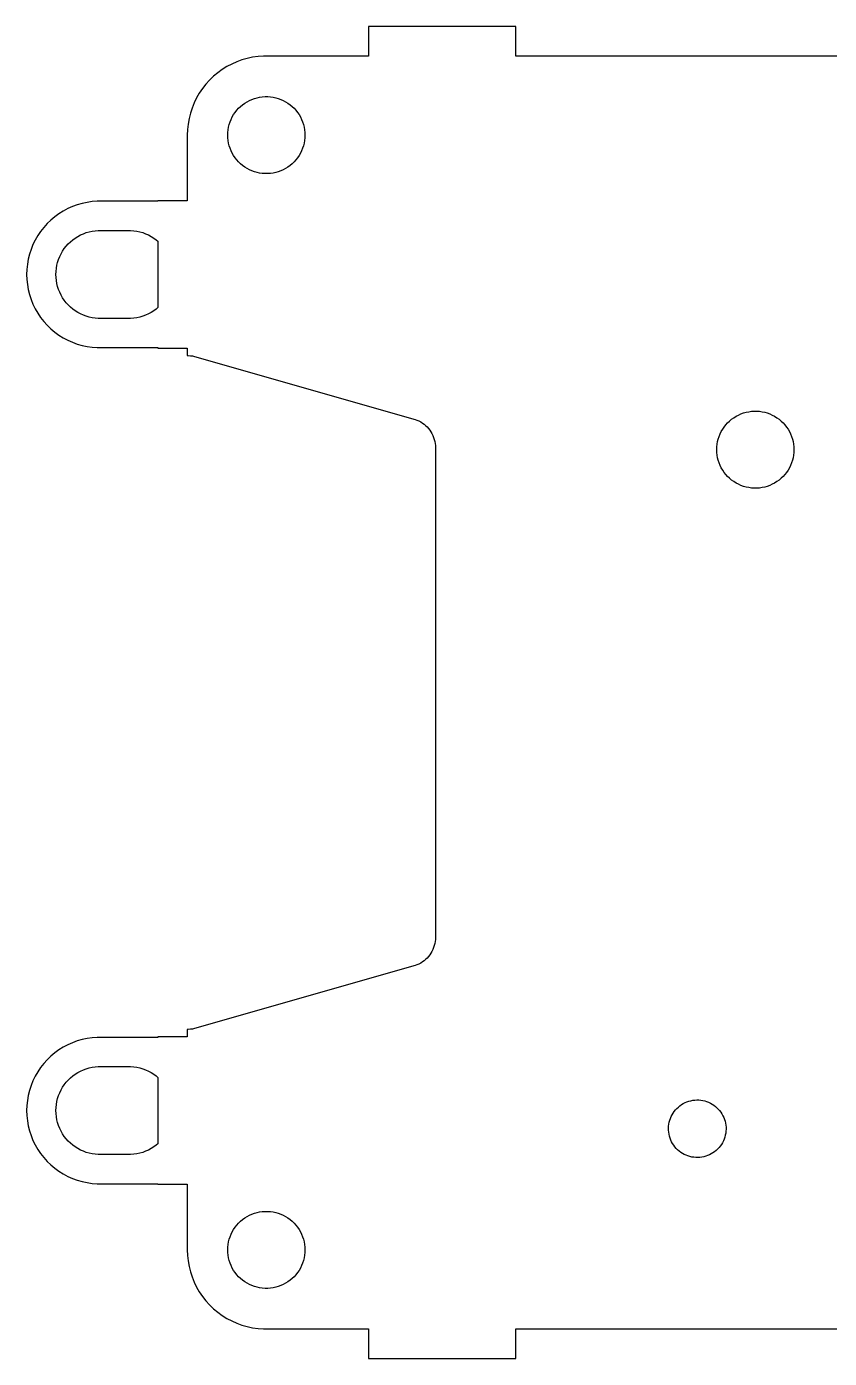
# Model space of a CAD drawing. Header units: metres. Extents: x -97 to 80, y -93 to 43.
# Drawn here: x -96.7 to -14.4, y -93.1 to 43.3 of the extents above; entities that cross this region are included whole.
import ezdxf

# ---------------------------------------------------------------- set-up
doc = ezdxf.new("R2010")
doc.units = ezdxf.units.M

msp = doc.modelspace()

# ---------------------------------------------------------------- linework, layer by layer
for p, q in [((-46.525, 43.335), (-61.625, 43.335)), ((-61.625, 43.335), (-61.625, 40.3201)), ((-46.525, 40.3201), (-46.525, 43.335)), ((-75.1343, 39.7352), (-75.6508, 39.5052)), ((-74.603, 39.9286), (-75.1343, 39.7352)), ((-74.0596, 40.0844), (-74.603, 39.9286)), ((-73.5065, 40.2019), (-74.0596, 40.0844)), ((-72.9467, 40.2806), (-73.5065, 40.2019)), ((-72.3827, 40.3201), (-72.9467, 40.2806)), ((-61.625, 40.3201), (-72.3827, 40.3201)), ((-7.54999, 40.3201), (-46.525, 40.3201)), ((-77.52, 38.2445), (-77.9267, 37.8517)), ((-77.0869, 38.6079), (-77.52, 38.2445)), ((-76.6295, 38.9402), (-77.0869, 38.6079)), ((-76.15, 39.2398), (-76.6295, 38.9402)), ((-75.6508, 39.5052), (-76.15, 39.2398)), ((-78.653, 36.9861), (-78.9692, 36.5173)), ((-78.305, 37.4316), (-78.653, 36.9861)), ((-77.9267, 37.8517), (-78.305, 37.4316)), ((-79.4997, 35.5196), (-79.7115, 34.9954)), ((-79.2519, 36.0277), (-79.4997, 35.5196)), ((-78.9692, 36.5173), (-79.2519, 36.0277)), ((-74.5319, 35.3376), (-74.3088, 35.4997)), ((-74.3088, 35.4997), (-74.075, 35.6458)), ((-74.075, 35.6458), (-73.8316, 35.7752)), ((-73.8316, 35.7752), (-73.5797, 35.8874)), ((-73.5797, 35.8874), (-73.3206, 35.9817)), ((-73.3206, 35.9817), (-73.0556, 36.0577)), ((-73.0556, 36.0577), (-72.7859, 36.115)), ((-72.7859, 36.115), (-72.5129, 36.1534)), ((-72.5129, 36.1534), (-72.2379, 36.1726)), ((-72.2379, 36.1726), (-71.9621, 36.1726)), ((-71.9621, 36.1726), (-71.6871, 36.1534)), ((-71.6871, 36.1534), (-71.4141, 36.115)), ((-71.4141, 36.115), (-71.1444, 36.0577)), ((-71.1444, 36.0577), (-70.8794, 35.9817)), ((-70.8794, 35.9817), (-70.6203, 35.8874)), ((-70.6203, 35.8874), (-70.3684, 35.7752)), ((-70.3684, 35.7752), (-70.125, 35.6458)), ((-70.125, 35.6458), (-69.8912, 35.4997)), ((-69.8912, 35.4997), (-69.6681, 35.3376)), ((-79.8862, 34.4577), (-80.023, 33.9091)), ((-79.7115, 34.9954), (-79.8862, 34.4577)), ((-75.5876, 34.0794), (-75.4498, 34.3182)), ((-75.4498, 34.3182), (-75.2956, 34.5468)), ((-75.2956, 34.5468), (-75.1259, 34.764)), ((-75.1259, 34.764), (-74.9414, 34.9689)), ((-74.9414, 34.9689), (-74.7431, 35.1604)), ((-74.7431, 35.1604), (-74.5319, 35.3376)), ((-69.6681, 35.3376), (-69.4569, 35.1604)), ((-69.4569, 35.1604), (-69.2586, 34.9689)), ((-69.2586, 34.9689), (-69.0741, 34.764)), ((-69.0741, 34.764), (-68.9044, 34.5468)), ((-68.9044, 34.5468), (-68.7502, 34.3182)), ((-68.7502, 34.3182), (-68.6124, 34.0794)), ((-80.1803, 32.79), (-80.2, 32.225)), ((-80.1212, 33.3523), (-80.1803, 32.79)), ((-80.023, 33.9091), (-80.1212, 33.3523)), ((-76.0404, 32.5005), (-76.0116, 32.7747)), ((-76.0116, 32.7747), (-75.9637, 33.0462)), ((-75.9637, 33.0462), (-75.897, 33.3138)), ((-75.897, 33.3138), (-75.8118, 33.576)), ((-75.8118, 33.576), (-75.7085, 33.8316)), ((-75.7085, 33.8316), (-75.5876, 34.0794)), ((-68.6124, 34.0794), (-68.4915, 33.8316)), ((-68.4915, 33.8316), (-68.3882, 33.576)), ((-68.3882, 33.576), (-68.303, 33.3138)), ((-68.303, 33.3138), (-68.2363, 33.0462)), ((-68.2363, 33.0462), (-68.1884, 32.7747)), ((-68.1884, 32.7747), (-68.1596, 32.5005)), ((-80.2, 32.225), (-80.2, 25.5)), ((-76.05, 32.225), (-76.0404, 32.5005)), ((-76.0404, 31.9494), (-76.05, 32.225)), ((-76.0116, 31.6753), (-76.0404, 31.9494)), ((-75.9637, 31.4037), (-76.0116, 31.6753)), ((-75.897, 31.1362), (-75.9637, 31.4037)), ((-68.2363, 31.4037), (-68.303, 31.1362)), ((-68.1884, 31.6753), (-68.2363, 31.4037)), ((-68.1596, 31.9494), (-68.1884, 31.6753)), ((-68.1596, 32.5005), (-68.15, 32.225)), ((-68.15, 32.225), (-68.1596, 31.9494)), ((-75.8118, 30.874), (-75.897, 31.1362)), ((-75.7085, 30.6184), (-75.8118, 30.874)), ((-75.5876, 30.3706), (-75.7085, 30.6184)), ((-75.4498, 30.1318), (-75.5876, 30.3706)), ((-75.2956, 29.9032), (-75.4498, 30.1318)), ((-68.7502, 30.1318), (-68.9044, 29.9032)), ((-68.6124, 30.3706), (-68.7502, 30.1318)), ((-68.4915, 30.6184), (-68.6124, 30.3706)), ((-68.3882, 30.874), (-68.4915, 30.6184)), ((-68.303, 31.1362), (-68.3882, 30.874)), ((-75.1259, 29.686), (-75.2956, 29.9032)), ((-74.9414, 29.4811), (-75.1259, 29.686)), ((-74.7431, 29.2896), (-74.9414, 29.4811)), ((-74.5319, 29.1124), (-74.7431, 29.2896)), ((-74.3088, 28.9503), (-74.5319, 29.1124)), ((-74.075, 28.8042), (-74.3088, 28.9503)), ((-73.8316, 28.6748), (-74.075, 28.8042)), ((-73.5797, 28.5626), (-73.8316, 28.6748)), ((-70.3684, 28.6748), (-70.6203, 28.5626)), ((-70.125, 28.8042), (-70.3684, 28.6748)), ((-69.8912, 28.9503), (-70.125, 28.8042)), ((-69.6681, 29.1124), (-69.8912, 28.9503)), ((-69.4569, 29.2896), (-69.6681, 29.1124)), ((-69.2586, 29.4811), (-69.4569, 29.2896)), ((-69.0741, 29.686), (-69.2586, 29.4811)), ((-68.9044, 29.9032), (-69.0741, 29.686)), ((-73.3206, 28.4683), (-73.5797, 28.5626)), ((-73.0556, 28.3923), (-73.3206, 28.4683)), ((-72.7859, 28.335), (-73.0556, 28.3923)), ((-72.5129, 28.2966), (-72.7859, 28.335)), ((-72.2379, 28.2774), (-72.5129, 28.2966)), ((-71.9621, 28.2774), (-72.2379, 28.2774)), ((-71.6871, 28.2966), (-71.9621, 28.2774)), ((-71.4141, 28.335), (-71.6871, 28.2966)), ((-71.1444, 28.3923), (-71.4141, 28.335)), ((-70.8794, 28.4683), (-71.1444, 28.3923)), ((-70.6203, 28.5626), (-70.8794, 28.4683)), ((-92.4478, 24.6909), (-92.91, 24.4452)), ((-91.9695, 24.9039), (-92.4478, 24.6909)), ((-91.4776, 25.0829), (-91.9695, 24.9039)), ((-90.9744, 25.2272), (-91.4776, 25.0829)), ((-90.4624, 25.336), (-90.9744, 25.2272)), ((-89.944, 25.4089), (-90.4624, 25.336)), ((-89.4217, 25.4454), (-89.944, 25.4089)), ((-83.21, 25.45), (-89.4217, 25.4454)), ((-80.2, 25.5), (-83.21, 25.5)), ((-83.21, 25.5), (-83.21, 25.45)), ((-94.1785, 23.5236), (-94.555, 23.1599)), ((-93.7775, 23.8601), (-94.1785, 23.5236)), ((-93.3539, 24.1678), (-93.7775, 23.8601)), ((-92.91, 24.4452), (-93.3539, 24.1678)), ((-95.5204, 21.9244), (-95.7821, 21.471)), ((-95.2276, 22.3584), (-95.5204, 21.9244)), ((-94.9053, 22.7709), (-95.2276, 22.3584)), ((-94.555, 23.1599), (-94.9053, 22.7709)), ((-91.6764, 21.6807), (-91.41, 21.8471)), ((-91.41, 21.8471), (-91.1327, 21.9946)), ((-91.1327, 21.9946), (-90.8457, 22.1223)), ((-90.8457, 22.1223), (-90.5506, 22.2298)), ((-90.5506, 22.2298), (-90.2486, 22.3163)), ((-90.2486, 22.3163), (-89.9414, 22.3816)), ((-89.9414, 22.3816), (-89.6304, 22.4253)), ((-89.6304, 22.4253), (-89.317, 22.4473)), ((-89.317, 22.4473), (-86.0029, 22.4473)), ((-86.0029, 22.4473), (-85.6896, 22.4253)), ((-85.6896, 22.4253), (-85.3786, 22.3816)), ((-85.3786, 22.3816), (-85.0714, 22.3163)), ((-85.0714, 22.3163), (-84.7694, 22.2298)), ((-84.7694, 22.2298), (-84.4743, 22.1223)), ((-84.4743, 22.1223), (-84.1873, 21.9946)), ((-84.1873, 21.9946), (-83.91, 21.8471)), ((-83.91, 21.8471), (-83.6436, 21.6807)), ((-96.2077, 20.5151), (-96.3695, 20.0173)), ((-96.0116, 21.0005), (-96.2077, 20.5151)), ((-95.7821, 21.471), (-96.0116, 21.0005)), ((-92.9762, 20.3346), (-92.8006, 20.595)), ((-92.8006, 20.595), (-92.6072, 20.8425)), ((-92.6072, 20.8425), (-92.397, 21.076)), ((-92.397, 21.076), (-92.1711, 21.2941)), ((-92.1711, 21.2941), (-91.9305, 21.496)), ((-91.9305, 21.496), (-91.6764, 21.6807)), ((-83.6436, 21.6807), (-83.3895, 21.496)), ((-83.3895, 21.496), (-83.21, 21.3454)), ((-83.21, 21.3454), (-83.21, 14.5546)), ((-96.4961, 19.5093), (-96.587, 18.9938)), ((-96.3695, 20.0173), (-96.4961, 19.5093)), ((-93.5617, 18.8856), (-93.4857, 19.1904)), ((-93.4857, 19.1904), (-93.3886, 19.4891)), ((-93.3886, 19.4891), (-93.271, 19.7803)), ((-93.271, 19.7803), (-93.1333, 20.0626)), ((-93.1333, 20.0626), (-92.9762, 20.3346)), ((-96.6417, 18.4732), (-96.66, 17.95)), ((-96.66, 17.95), (-96.6417, 17.4268)), ((-96.587, 18.9938), (-96.6417, 18.4732)), ((-93.66, 17.95), (-93.649, 18.2639)), ((-93.649, 17.6361), (-93.66, 17.95)), ((-93.649, 18.2639), (-93.6162, 18.5763)), ((-93.6162, 18.5763), (-93.5617, 18.8856)), ((-96.6417, 17.4268), (-96.587, 16.9062)), ((-96.587, 16.9062), (-96.4961, 16.3907)), ((-96.4961, 16.3907), (-96.3695, 15.8827)), ((-93.6162, 17.3237), (-93.649, 17.6361)), ((-93.5617, 17.0144), (-93.6162, 17.3237)), ((-93.4857, 16.7096), (-93.5617, 17.0144)), ((-93.3886, 16.4109), (-93.4857, 16.7096)), ((-93.271, 16.1197), (-93.3886, 16.4109)), ((-96.3695, 15.8827), (-96.2077, 15.3848)), ((-96.2077, 15.3848), (-96.0116, 14.8995)), ((-93.1333, 15.8374), (-93.271, 16.1197)), ((-92.9762, 15.5654), (-93.1333, 15.8374)), ((-92.8006, 15.305), (-92.9762, 15.5654)), ((-92.6072, 15.0574), (-92.8006, 15.305)), ((-92.397, 14.824), (-92.6072, 15.0574)), ((-96.0116, 14.8995), (-95.7821, 14.429)), ((-95.7821, 14.429), (-95.5204, 13.9756)), ((-95.5204, 13.9756), (-95.2276, 13.5416)), ((-92.1711, 14.6058), (-92.397, 14.824)), ((-91.9305, 14.4039), (-92.1711, 14.6058)), ((-91.6764, 14.2193), (-91.9305, 14.4039)), ((-91.41, 14.0529), (-91.6764, 14.2193)), ((-91.1327, 13.9054), (-91.41, 14.0529)), ((-90.8457, 13.7777), (-91.1327, 13.9054)), ((-90.5506, 13.6702), (-90.8457, 13.7777)), ((-90.2486, 13.5837), (-90.5506, 13.6702)), ((-84.7694, 13.6702), (-85.0714, 13.5837)), ((-84.4743, 13.7777), (-84.7694, 13.6702)), ((-84.1873, 13.9054), (-84.4743, 13.7777)), ((-83.91, 14.0529), (-84.1873, 13.9054)), ((-83.6436, 14.2193), (-83.91, 14.0529)), ((-83.3895, 14.4039), (-83.6436, 14.2193)), ((-83.21, 14.5546), (-83.3895, 14.4039)), ((-95.2276, 13.5416), (-94.9053, 13.1291)), ((-94.9053, 13.1291), (-94.555, 12.7401)), ((-94.555, 12.7401), (-94.1785, 12.3764)), ((-94.1785, 12.3764), (-93.7775, 12.0399)), ((-89.9414, 13.5184), (-90.2486, 13.5837)), ((-89.6304, 13.4746), (-89.9414, 13.5184)), ((-89.317, 13.4527), (-89.6304, 13.4746)), ((-86.0029, 13.4527), (-89.317, 13.4527)), ((-85.6896, 13.4746), (-86.0029, 13.4527)), ((-85.3786, 13.5184), (-85.6896, 13.4746)), ((-85.0714, 13.5837), (-85.3786, 13.5184)), ((-93.7775, 12.0399), (-93.3539, 11.7322)), ((-93.3539, 11.7322), (-92.91, 11.4548)), ((-92.91, 11.4548), (-92.4478, 11.209)), ((-92.4478, 11.209), (-91.9695, 10.9961)), ((-91.9695, 10.9961), (-91.4776, 10.8171)), ((-91.4776, 10.8171), (-90.9744, 10.6728)), ((-90.9744, 10.6728), (-90.4624, 10.5639)), ((-90.4624, 10.5639), (-89.944, 10.4911)), ((-89.944, 10.4911), (-89.4217, 10.4546)), ((-89.4217, 10.4546), (-83.21, 10.45)), ((-83.21, 10.45), (-83.21, 10.4)), ((-83.21, 10.4), (-80.2, 10.4)), ((-80.2, 10.4), (-80.2, 9.64316)), ((-80.2, 9.64316), (-80.0946, 9.64316)), ((-80.0946, 9.64316), (-79.8843, 9.62845)), ((-79.8843, 9.62845), (-79.6756, 9.59911)), ((-79.6756, 9.59911), (-79.4694, 9.55528)), ((-79.4694, 9.55528), (-56.8668, 3.09718)), ((-56.8668, 3.09718), (-56.6687, 3.02509)), ((-56.6687, 3.02509), (-56.4761, 2.93935)), ((-56.4761, 2.93935), (-56.29, 2.84039)), ((-56.29, 2.84039), (-56.1112, 2.72868)), ((-56.1112, 2.72868), (-55.9407, 2.60478)), ((-25.0259, 2.539), (-24.8414, 2.7439)), ((-24.8414, 2.7439), (-24.6431, 2.93541)), ((-24.6431, 2.93541), (-24.4319, 3.11264)), ((-24.4319, 3.11264), (-24.2088, 3.27469)), ((-24.2088, 3.27469), (-23.975, 3.42079)), ((-23.975, 3.42079), (-23.7316, 3.55023)), ((-23.7316, 3.55023), (-23.4797, 3.66237)), ((-23.4797, 3.66237), (-23.2206, 3.75667)), ((-23.2206, 3.75667), (-22.9556, 3.83266)), ((-22.9556, 3.83266), (-22.6859, 3.88998)), ((-22.6859, 3.88998), (-22.4129, 3.92836)), ((-22.4129, 3.92836), (-22.1378, 3.94759)), ((-22.1378, 3.94759), (-21.8621, 3.94759)), ((-21.8621, 3.94759), (-21.5871, 3.92836)), ((-21.5871, 3.92836), (-21.3141, 3.88998)), ((-21.3141, 3.88998), (-21.0444, 3.83266)), ((-21.0444, 3.83266), (-20.7794, 3.75667)), ((-20.7794, 3.75667), (-20.5203, 3.66237)), ((-20.5203, 3.66237), (-20.2684, 3.55023)), ((-20.2684, 3.55023), (-20.025, 3.42079)), ((-20.025, 3.42079), (-19.7912, 3.27469)), ((-19.7912, 3.27469), (-19.5681, 3.11264)), ((-19.5681, 3.11264), (-19.3569, 2.93541)), ((-19.3569, 2.93541), (-19.1586, 2.7439)), ((-19.1586, 2.7439), (-18.9741, 2.539)), ((-55.9407, 2.60478), (-55.7792, 2.46928)), ((-55.7792, 2.46928), (-55.6276, 2.32286)), ((-55.6276, 2.32286), (-55.4865, 2.16621)), ((-55.4865, 2.16621), (-55.3568, 2.00011)), ((-55.3568, 2.00011), (-55.2389, 1.82535)), ((-55.2389, 1.82535), (-55.1335, 1.64279)), ((-55.1335, 1.64279), (-55.0411, 1.45334)), ((-55.0411, 1.45334), (-54.9621, 1.25789)), ((-25.7118, 1.35097), (-25.6085, 1.6066)), ((-25.6085, 1.6066), (-25.4876, 1.8544)), ((-25.4876, 1.8544), (-25.3498, 2.09317)), ((-25.3498, 2.09317), (-25.1956, 2.32175)), ((-25.1956, 2.32175), (-25.0259, 2.539)), ((-18.9741, 2.539), (-18.8044, 2.32175)), ((-18.8044, 2.32175), (-18.6502, 2.09317)), ((-18.6502, 2.09317), (-18.5123, 1.8544)), ((-18.5123, 1.8544), (-18.3915, 1.6066)), ((-18.3915, 1.6066), (-18.2882, 1.35097)), ((-54.9621, 1.25789), (-54.897, 1.05742)), ((-54.897, 1.05742), (-54.846, 0.85289)), ((-54.846, 0.85289), (-54.8094, 0.645294)), ((-54.8094, 0.645294), (-54.7874, 0.435654)), ((-54.7874, 0.435654), (-54.78, 0.224991)), ((-54.78, 0.224991), (-54.78, -49.975)), ((-25.95, 0), (-25.9404, 0.275528)), ((-25.9404, -0.275528), (-25.95, 0)), ((-25.9404, 0.275528), (-25.9115, 0.549728)), ((-25.9115, 0.549728), (-25.8637, 0.821243)), ((-25.8637, 0.821243), (-25.797, 1.08876)), ((-25.797, 1.08876), (-25.7118, 1.35097)), ((-18.2882, 1.35097), (-18.203, 1.08876)), ((-18.203, 1.08876), (-18.1363, 0.821243)), ((-18.1363, 0.821243), (-18.0884, 0.549728)), ((-18.0884, 0.549728), (-18.0596, 0.275528)), ((-18.0596, 0.275528), (-18.05, 0)), ((-18.05, 0), (-18.0596, -0.275528)), ((-25.9115, -0.549728), (-25.9404, -0.275528)), ((-25.8637, -0.821243), (-25.9115, -0.549728)), ((-25.797, -1.08876), (-25.8637, -0.821243)), ((-25.7118, -1.35097), (-25.797, -1.08876)), ((-25.6085, -1.6066), (-25.7118, -1.35097)), ((-18.2882, -1.35097), (-18.3915, -1.6066)), ((-18.203, -1.08876), (-18.2882, -1.35097)), ((-18.1363, -0.821243), (-18.203, -1.08876)), ((-18.0884, -0.549728), (-18.1363, -0.821243)), ((-18.0596, -0.275528), (-18.0884, -0.549728)), ((-25.4876, -1.8544), (-25.6085, -1.6066)), ((-25.3498, -2.09317), (-25.4876, -1.8544)), ((-25.1956, -2.32175), (-25.3498, -2.09317)), ((-25.0259, -2.539), (-25.1956, -2.32175)), ((-24.8414, -2.7439), (-25.0259, -2.539)), ((-18.9741, -2.539), (-19.1586, -2.7439)), ((-18.8044, -2.32175), (-18.9741, -2.539)), ((-18.6502, -2.09317), (-18.8044, -2.32175)), ((-18.5123, -1.8544), (-18.6502, -2.09317)), ((-18.3915, -1.6066), (-18.5123, -1.8544)), ((-24.6431, -2.93541), (-24.8414, -2.7439)), ((-24.4319, -3.11264), (-24.6431, -2.93541)), ((-24.2088, -3.27469), (-24.4319, -3.11264)), ((-23.975, -3.42079), (-24.2088, -3.27469)), ((-23.7316, -3.55023), (-23.975, -3.42079)), ((-23.4797, -3.66237), (-23.7316, -3.55023)), ((-23.2206, -3.75667), (-23.4797, -3.66237)), ((-22.9556, -3.83266), (-23.2206, -3.75667)), ((-22.6859, -3.88998), (-22.9556, -3.83266)), ((-22.4129, -3.92836), (-22.6859, -3.88998)), ((-22.1378, -3.94759), (-22.4129, -3.92836)), ((-21.8621, -3.94759), (-22.1378, -3.94759)), ((-21.5871, -3.92836), (-21.8621, -3.94759)), ((-21.3141, -3.88998), (-21.5871, -3.92836)), ((-21.0444, -3.83266), (-21.3141, -3.88998)), ((-20.7794, -3.75667), (-21.0444, -3.83266)), ((-20.5203, -3.66237), (-20.7794, -3.75667)), ((-20.2684, -3.55023), (-20.5203, -3.66237)), ((-20.025, -3.42079), (-20.2684, -3.55023)), ((-19.7912, -3.27469), (-20.025, -3.42079)), ((-19.5681, -3.11264), (-19.7912, -3.27469)), ((-19.3569, -2.93541), (-19.5681, -3.11264)), ((-19.1586, -2.7439), (-19.3569, -2.93541)), ((-54.8094, -50.3953), (-54.846, -50.6029)), ((-54.7874, -50.1857), (-54.8094, -50.3953)), ((-54.78, -49.975), (-54.7874, -50.1857)), ((-55.3568, -51.7501), (-55.4865, -51.9162)), ((-55.2389, -51.5753), (-55.3568, -51.7501)), ((-55.1335, -51.3928), (-55.2389, -51.5753)), ((-55.0411, -51.2033), (-55.1335, -51.3928)), ((-54.9621, -51.0079), (-55.0411, -51.2033)), ((-54.897, -50.8074), (-54.9621, -51.0079)), ((-54.846, -50.6029), (-54.897, -50.8074)), ((-56.8668, -52.8472), (-79.4694, -59.3053)), ((-56.6687, -52.7751), (-56.8668, -52.8472)), ((-56.4761, -52.6893), (-56.6687, -52.7751)), ((-56.29, -52.5904), (-56.4761, -52.6893)), ((-56.1112, -52.4787), (-56.29, -52.5904)), ((-55.9407, -52.3548), (-56.1112, -52.4787)), ((-55.7792, -52.2193), (-55.9407, -52.3548)), ((-55.6276, -52.0729), (-55.7792, -52.2193)), ((-55.4865, -51.9162), (-55.6276, -52.0729)), ((-80.0946, -59.3932), (-80.2, -59.3932)), ((-80.2, -59.3932), (-80.2, -60.15)), ((-79.8843, -59.3784), (-80.0946, -59.3932)), ((-79.6756, -59.3491), (-79.8843, -59.3784)), ((-79.4694, -59.3053), (-79.6756, -59.3491)), ((-92.91, -61.2048), (-93.3539, -61.4822)), ((-92.4478, -60.959), (-92.91, -61.2048)), ((-91.9695, -60.7461), (-92.4478, -60.959)), ((-91.4776, -60.5671), (-91.9695, -60.7461)), ((-90.9744, -60.4228), (-91.4776, -60.5671)), ((-90.4624, -60.3139), (-90.9744, -60.4228)), ((-89.944, -60.2411), (-90.4624, -60.3139)), ((-89.4217, -60.2046), (-89.944, -60.2411)), ((-83.21, -60.2), (-89.4217, -60.2046)), ((-80.2, -60.15), (-83.21, -60.15)), ((-83.21, -60.15), (-83.21, -60.2)), ((-94.555, -62.4901), (-94.9053, -62.8791)), ((-94.1785, -62.1264), (-94.555, -62.4901)), ((-93.7775, -61.7899), (-94.1785, -62.1264)), ((-93.3539, -61.4822), (-93.7775, -61.7899)), ((-95.5204, -63.7256), (-95.7821, -64.179)), ((-95.2276, -63.2916), (-95.5204, -63.7256)), ((-94.9053, -62.8791), (-95.2276, -63.2916)), ((-91.9305, -64.1539), (-91.6764, -63.9693)), ((-91.6764, -63.9693), (-91.41, -63.8029)), ((-91.41, -63.8029), (-91.1327, -63.6554)), ((-91.1327, -63.6554), (-90.8457, -63.5277)), ((-90.8457, -63.5277), (-90.5506, -63.4202)), ((-90.5506, -63.4202), (-90.2486, -63.3337)), ((-90.2486, -63.3337), (-89.9414, -63.2684)), ((-89.9414, -63.2684), (-89.6304, -63.2246)), ((-89.6304, -63.2246), (-89.317, -63.2027)), ((-89.317, -63.2027), (-86.0029, -63.2027)), ((-86.0029, -63.2027), (-85.6896, -63.2246)), ((-85.6896, -63.2246), (-85.3786, -63.2684)), ((-85.3786, -63.2684), (-85.0714, -63.3337)), ((-85.0714, -63.3337), (-84.7694, -63.4202)), ((-84.7694, -63.4202), (-84.4743, -63.5277)), ((-84.4743, -63.5277), (-84.1873, -63.6554)), ((-84.1873, -63.6554), (-83.91, -63.8029)), ((-83.91, -63.8029), (-83.6436, -63.9693)), ((-83.6436, -63.9693), (-83.3895, -64.1539)), ((-96.2077, -65.1348), (-96.3695, -65.6327)), ((-96.0116, -64.6495), (-96.2077, -65.1348)), ((-95.7821, -64.179), (-96.0116, -64.6495)), ((-93.1333, -65.5874), (-92.9762, -65.3154)), ((-92.9762, -65.3154), (-92.8006, -65.055)), ((-92.8006, -65.055), (-92.6072, -64.8074)), ((-92.6072, -64.8074), (-92.397, -64.574)), ((-92.397, -64.574), (-92.1711, -64.3559)), ((-92.1711, -64.3559), (-91.9305, -64.1539)), ((-83.3895, -64.1539), (-83.21, -64.3046)), ((-83.21, -64.3046), (-83.21, -71.0954)), ((-96.587, -66.6562), (-96.6417, -67.1768)), ((-96.4961, -66.1407), (-96.587, -66.6562)), ((-96.3695, -65.6327), (-96.4961, -66.1407)), ((-93.6162, -67.0737), (-93.5617, -66.7644)), ((-93.5617, -66.7644), (-93.4857, -66.4596)), ((-93.4857, -66.4596), (-93.3886, -66.1609)), ((-93.3886, -66.1609), (-93.271, -65.8697)), ((-93.271, -65.8697), (-93.1333, -65.5874)), ((-29.199, -66.8899), (-29.0094, -66.8095)), ((-29.0094, -66.8095), (-28.8147, -66.7424)), ((-28.8147, -66.7424), (-28.6158, -66.6891)), ((-28.6158, -66.6891), (-28.4137, -66.6498)), ((-28.4137, -66.6498), (-28.2094, -66.6247)), ((-28.2094, -66.6247), (-28.0037, -66.614)), ((-28.0037, -66.614), (-27.7979, -66.6176)), ((-27.7979, -66.6176), (-27.5927, -66.6355)), ((-27.5927, -66.6355), (-27.3893, -66.6677)), ((-27.3893, -66.6677), (-27.1887, -66.714)), ((-27.1887, -66.714), (-26.9918, -66.7742)), ((-26.9918, -66.7742), (-26.7996, -66.848)), ((-96.6417, -67.1768), (-96.66, -67.7)), ((-96.66, -67.7), (-96.6417, -68.2232)), ((-93.66, -67.7), (-93.649, -67.3861)), ((-93.649, -68.0139), (-93.66, -67.7)), ((-93.649, -67.3861), (-93.6162, -67.0737)), ((-93.6162, -68.3263), (-93.649, -68.0139)), ((-30.6258, -68.3168), (-30.5324, -68.1333)), ((-30.5324, -68.1333), (-30.4263, -67.9568)), ((-30.4263, -67.9568), (-30.3082, -67.7882)), ((-30.3082, -67.7882), (-30.1786, -67.6281)), ((-30.1786, -67.6281), (-30.0382, -67.4776)), ((-30.0382, -67.4776), (-29.8876, -67.3371)), ((-29.8876, -67.3371), (-29.7276, -67.2076)), ((-29.7276, -67.2076), (-29.5589, -67.0894)), ((-29.5589, -67.0894), (-29.3824, -66.9834)), ((-29.3824, -66.9834), (-29.199, -66.8899)), ((-26.7996, -66.848), (-26.613, -66.9351)), ((-26.613, -66.9351), (-26.4329, -67.0349)), ((-26.4329, -67.0349), (-26.2602, -67.147)), ((-26.2602, -67.147), (-26.0957, -67.2709)), ((-26.0957, -67.2709), (-25.9403, -67.406)), ((-25.9403, -67.406), (-25.7947, -67.5516)), ((-25.7947, -67.5516), (-25.6597, -67.707)), ((-25.6597, -67.707), (-25.5357, -67.8715)), ((-25.5357, -67.8715), (-25.4236, -68.0442)), ((-25.4236, -68.0442), (-25.3238, -68.2242)), ((-96.6417, -68.2232), (-96.587, -68.7438)), ((-96.587, -68.7438), (-96.4961, -69.2593)), ((-96.4961, -69.2593), (-96.3695, -69.7673)), ((-93.5617, -68.6356), (-93.6162, -68.3263)), ((-93.4857, -68.9404), (-93.5617, -68.6356)), ((-93.3886, -69.2391), (-93.4857, -68.9404)), ((-93.271, -69.5303), (-93.3886, -69.2391)), ((-93.1333, -69.8126), (-93.271, -69.5303)), ((-30.9018, -69.512), (-30.891, -69.3064)), ((-30.8982, -69.7179), (-30.9018, -69.512)), ((-30.891, -69.3064), (-30.8659, -69.102)), ((-30.8659, -69.102), (-30.8266, -68.8999)), ((-30.8266, -68.8999), (-30.7733, -68.701)), ((-30.7733, -68.701), (-30.7063, -68.5063)), ((-30.7063, -68.5063), (-30.6258, -68.3168)), ((-25.3238, -68.2242), (-25.2367, -68.4109)), ((-25.2367, -68.4109), (-25.163, -68.6031)), ((-25.163, -68.6031), (-25.1028, -68.8)), ((-25.1028, -68.8), (-25.0564, -69.0006)), ((-25.0564, -69.0006), (-25.0242, -69.204)), ((-25.0242, -69.204), (-25.0063, -69.4091)), ((-25.0063, -69.4091), (-25.0027, -69.615)), ((-96.3695, -69.7673), (-96.2077, -70.2652)), ((-96.2077, -70.2652), (-96.0116, -70.7505)), ((-96.0116, -70.7505), (-95.7821, -71.221)), ((-92.9762, -70.0846), (-93.1333, -69.8126)), ((-92.8006, -70.345), (-92.9762, -70.0846)), ((-92.6072, -70.5925), (-92.8006, -70.345)), ((-92.397, -70.826), (-92.6072, -70.5925)), ((-92.1711, -71.0441), (-92.397, -70.826)), ((-30.8802, -69.923), (-30.8982, -69.7179)), ((-30.848, -70.1264), (-30.8802, -69.923)), ((-30.8017, -70.327), (-30.848, -70.1264)), ((-30.7415, -70.5239), (-30.8017, -70.327)), ((-30.6677, -70.7162), (-30.7415, -70.5239)), ((-30.5807, -70.9028), (-30.6677, -70.7162)), ((-30.4809, -71.0829), (-30.5807, -70.9028)), ((-25.2786, -70.8102), (-25.3721, -70.9937)), ((-25.1982, -70.6207), (-25.2786, -70.8102)), ((-25.1311, -70.426), (-25.1982, -70.6207)), ((-25.0779, -70.2271), (-25.1311, -70.426)), ((-25.0386, -70.025), (-25.0779, -70.2271)), ((-25.0135, -69.8206), (-25.0386, -70.025)), ((-25.0027, -69.615), (-25.0135, -69.8206)), ((-95.7821, -71.221), (-95.5204, -71.6744)), ((-95.5204, -71.6744), (-95.2276, -72.1084)), ((-95.2276, -72.1084), (-94.9053, -72.5209)), ((-91.9305, -71.246), (-92.1711, -71.0441)), ((-91.6764, -71.4307), (-91.9305, -71.246)), ((-91.41, -71.5971), (-91.6764, -71.4307)), ((-91.1327, -71.7446), (-91.41, -71.5971)), ((-90.8457, -71.8723), (-91.1327, -71.7446)), ((-90.5506, -71.9798), (-90.8457, -71.8723)), ((-90.2486, -72.0663), (-90.5506, -71.9798)), ((-89.9414, -72.1316), (-90.2486, -72.0663)), ((-89.6304, -72.1753), (-89.9414, -72.1316)), ((-89.317, -72.1973), (-89.6304, -72.1753)), ((-86.0029, -72.1973), (-89.317, -72.1973)), ((-85.6896, -72.1753), (-86.0029, -72.1973)), ((-85.3786, -72.1316), (-85.6896, -72.1753)), ((-85.0714, -72.0663), (-85.3786, -72.1316)), ((-84.7694, -71.9798), (-85.0714, -72.0663)), ((-84.4743, -71.8723), (-84.7694, -71.9798)), ((-84.1873, -71.7446), (-84.4743, -71.8723)), ((-83.91, -71.5971), (-84.1873, -71.7446)), ((-83.6436, -71.4307), (-83.91, -71.5971)), ((-83.3895, -71.246), (-83.6436, -71.4307)), ((-83.21, -71.0954), (-83.3895, -71.246)), ((-30.3687, -71.2556), (-30.4809, -71.0829)), ((-30.2448, -71.42), (-30.3687, -71.2556)), ((-30.1097, -71.5754), (-30.2448, -71.42)), ((-29.9641, -71.721), (-30.1097, -71.5754)), ((-29.8087, -71.8561), (-29.9641, -71.721)), ((-29.6443, -71.98), (-29.8087, -71.8561)), ((-29.4716, -72.0922), (-29.6443, -71.98)), ((-29.2915, -72.192), (-29.4716, -72.0922)), ((-29.1049, -72.279), (-29.2915, -72.192)), ((-28.9127, -72.3528), (-29.1049, -72.279)), ((-26.7055, -72.2371), (-26.8951, -72.3176)), ((-26.522, -72.1436), (-26.7055, -72.2371)), ((-26.3456, -72.0376), (-26.522, -72.1436)), ((-26.1769, -71.9195), (-26.3456, -72.0376)), ((-26.0169, -71.7899), (-26.1769, -71.9195)), ((-25.8663, -71.6495), (-26.0169, -71.7899)), ((-25.7258, -71.4989), (-25.8663, -71.6495)), ((-25.5963, -71.3389), (-25.7258, -71.4989)), ((-25.4782, -71.1702), (-25.5963, -71.3389)), ((-25.3721, -70.9937), (-25.4782, -71.1702)), ((-94.9053, -72.5209), (-94.555, -72.9099)), ((-94.555, -72.9099), (-94.1785, -73.2736)), ((-94.1785, -73.2736), (-93.7775, -73.6101)), ((-93.7775, -73.6101), (-93.3539, -73.9178)), ((-28.7158, -72.413), (-28.9127, -72.3528)), ((-28.5151, -72.4593), (-28.7158, -72.413)), ((-28.3118, -72.4915), (-28.5151, -72.4593)), ((-28.1066, -72.5095), (-28.3118, -72.4915)), ((-27.9008, -72.5131), (-28.1066, -72.5095)), ((-27.6951, -72.5023), (-27.9008, -72.5131)), ((-27.4908, -72.4772), (-27.6951, -72.5023)), ((-27.2886, -72.4379), (-27.4908, -72.4772)), ((-27.0897, -72.3846), (-27.2886, -72.4379)), ((-26.8951, -72.3176), (-27.0897, -72.3846)), ((-93.3539, -73.9178), (-92.91, -74.1952)), ((-92.91, -74.1952), (-92.4478, -74.4409)), ((-92.4478, -74.4409), (-91.9695, -74.6539)), ((-91.9695, -74.6539), (-91.4776, -74.8329)), ((-91.4776, -74.8329), (-90.9744, -74.9772)), ((-90.9744, -74.9772), (-90.4624, -75.0861)), ((-90.4624, -75.0861), (-89.944, -75.1589)), ((-89.944, -75.1589), (-89.4217, -75.1954)), ((-89.4217, -75.1954), (-83.21, -75.2)), ((-83.21, -75.2), (-83.21, -75.25)), ((-83.21, -75.25), (-80.2, -75.25)), ((-80.2, -75.25), (-80.2, -81.975)), ((-74.9414, -79.2311), (-74.7431, -79.0396)), ((-74.7431, -79.0396), (-74.5319, -78.8624)), ((-74.5319, -78.8624), (-74.3088, -78.7003)), ((-74.3088, -78.7003), (-74.075, -78.5542)), ((-74.075, -78.5542), (-73.8316, -78.4248)), ((-73.8316, -78.4248), (-73.5797, -78.3126)), ((-73.5797, -78.3126), (-73.3206, -78.2183)), ((-73.3206, -78.2183), (-73.0556, -78.1423)), ((-73.0556, -78.1423), (-72.7859, -78.085)), ((-72.7859, -78.085), (-72.5129, -78.0466)), ((-72.5129, -78.0466), (-72.2379, -78.0274)), ((-72.2379, -78.0274), (-71.9621, -78.0274)), ((-71.9621, -78.0274), (-71.6871, -78.0466)), ((-71.6871, -78.0466), (-71.4141, -78.085)), ((-71.4141, -78.085), (-71.1444, -78.1423)), ((-71.1444, -78.1423), (-70.8794, -78.2183)), ((-70.8794, -78.2183), (-70.6203, -78.3126)), ((-70.6203, -78.3126), (-70.3684, -78.4248)), ((-70.3684, -78.4248), (-70.125, -78.5542)), ((-70.125, -78.5542), (-69.8912, -78.7003)), ((-69.8912, -78.7003), (-69.6681, -78.8624)), ((-69.6681, -78.8624), (-69.4569, -79.0396)), ((-69.4569, -79.0396), (-69.2586, -79.2311)), ((-75.8118, -80.624), (-75.7085, -80.3684)), ((-75.7085, -80.3684), (-75.5876, -80.1206)), ((-75.5876, -80.1206), (-75.4498, -79.8818)), ((-75.4498, -79.8818), (-75.2956, -79.6532)), ((-75.2956, -79.6532), (-75.1259, -79.436)), ((-75.1259, -79.436), (-74.9414, -79.2311)), ((-69.2586, -79.2311), (-69.0741, -79.436)), ((-69.0741, -79.436), (-68.9044, -79.6532)), ((-68.9044, -79.6532), (-68.7502, -79.8818)), ((-68.7502, -79.8818), (-68.6124, -80.1206)), ((-68.6124, -80.1206), (-68.4915, -80.3684)), ((-68.4915, -80.3684), (-68.3882, -80.624)), ((-76.05, -81.975), (-76.0404, -81.6995)), ((-76.0404, -81.6995), (-76.0116, -81.4253)), ((-76.0116, -81.4253), (-75.9637, -81.1537)), ((-75.9637, -81.1537), (-75.897, -80.8862)), ((-75.897, -80.8862), (-75.8118, -80.624)), ((-68.3882, -80.624), (-68.303, -80.8862)), ((-68.303, -80.8862), (-68.2363, -81.1537)), ((-68.2363, -81.1537), (-68.1884, -81.4253)), ((-68.1884, -81.4253), (-68.1596, -81.6995)), ((-68.1596, -81.6995), (-68.15, -81.975)), ((-80.2, -81.975), (-80.1803, -82.54)), ((-80.1803, -82.54), (-80.1212, -83.1023)), ((-80.1212, -83.1023), (-80.023, -83.6591)), ((-76.0404, -82.2505), (-76.05, -81.975)), ((-76.0116, -82.5247), (-76.0404, -82.2505)), ((-75.9637, -82.7962), (-76.0116, -82.5247)), ((-75.897, -83.0638), (-75.9637, -82.7962)), ((-75.8118, -83.326), (-75.897, -83.0638)), ((-68.303, -83.0638), (-68.3882, -83.326)), ((-68.2363, -82.7962), (-68.303, -83.0638)), ((-68.1884, -82.5247), (-68.2363, -82.7962)), ((-68.1596, -82.2505), (-68.1884, -82.5247)), ((-68.15, -81.975), (-68.1596, -82.2505)), ((-80.023, -83.6591), (-79.8862, -84.2077)), ((-79.8862, -84.2077), (-79.7115, -84.7454)), ((-75.7085, -83.5816), (-75.8118, -83.326)), ((-75.5876, -83.8294), (-75.7085, -83.5816)), ((-75.4498, -84.0682), (-75.5876, -83.8294)), ((-75.2956, -84.2968), (-75.4498, -84.0682)), ((-75.1259, -84.514), (-75.2956, -84.2968)), ((-74.9414, -84.7189), (-75.1259, -84.514)), ((-69.0741, -84.514), (-69.2586, -84.7189)), ((-68.9044, -84.2968), (-69.0741, -84.514)), ((-68.7502, -84.0682), (-68.9044, -84.2968)), ((-68.6124, -83.8294), (-68.7502, -84.0682)), ((-68.4915, -83.5816), (-68.6124, -83.8294)), ((-68.3882, -83.326), (-68.4915, -83.5816)), ((-79.7115, -84.7454), (-79.4997, -85.2696)), ((-79.4997, -85.2696), (-79.2519, -85.7777)), ((-79.2519, -85.7777), (-78.9692, -86.2673)), ((-74.7431, -84.9104), (-74.9414, -84.7189)), ((-74.5319, -85.0876), (-74.7431, -84.9104)), ((-74.3088, -85.2497), (-74.5319, -85.0876)), ((-74.075, -85.3958), (-74.3088, -85.2497)), ((-73.8316, -85.5252), (-74.075, -85.3958)), ((-73.5797, -85.6374), (-73.8316, -85.5252)), ((-73.3206, -85.7317), (-73.5797, -85.6374)), ((-73.0556, -85.8077), (-73.3206, -85.7317)), ((-72.7859, -85.865), (-73.0556, -85.8077)), ((-72.5129, -85.9034), (-72.7859, -85.865)), ((-72.2379, -85.9226), (-72.5129, -85.9034)), ((-71.9621, -85.9226), (-72.2379, -85.9226)), ((-71.6871, -85.9034), (-71.9621, -85.9226)), ((-71.4141, -85.865), (-71.6871, -85.9034)), ((-71.1444, -85.8077), (-71.4141, -85.865)), ((-70.8794, -85.7317), (-71.1444, -85.8077)), ((-70.6203, -85.6374), (-70.8794, -85.7317)), ((-70.3684, -85.5252), (-70.6203, -85.6374)), ((-70.125, -85.3958), (-70.3684, -85.5252)), ((-69.8912, -85.2497), (-70.125, -85.3958)), ((-69.6681, -85.0876), (-69.8912, -85.2497)), ((-69.4569, -84.9104), (-69.6681, -85.0876)), ((-69.2586, -84.7189), (-69.4569, -84.9104)), ((-78.9692, -86.2673), (-78.653, -86.7361)), ((-78.653, -86.7361), (-78.305, -87.1816)), ((-78.305, -87.1816), (-77.9267, -87.6017)), ((-77.9267, -87.6017), (-77.52, -87.9945)), ((-77.52, -87.9945), (-77.0869, -88.3579)), ((-77.0869, -88.3579), (-76.6295, -88.6902)), ((-76.6295, -88.6902), (-76.15, -88.9898)), ((-76.15, -88.9898), (-75.6508, -89.2552)), ((-75.6508, -89.2552), (-75.1343, -89.4852)), ((-75.1343, -89.4852), (-74.603, -89.6786)), ((-74.603, -89.6786), (-74.0596, -89.8344)), ((-74.0596, -89.8344), (-73.5065, -89.9519)), ((-73.5065, -89.9519), (-72.9467, -90.0306)), ((-72.9467, -90.0306), (-72.3827, -90.0701)), ((-72.3827, -90.0701), (-61.625, -90.0701)), ((-61.625, -90.0701), (-61.625, -93.085)), ((-46.525, -90.0701), (-7.54999, -90.0701)), ((-46.525, -93.085), (-46.525, -90.0701)), ((-61.625, -93.085), (-46.525, -93.085))]:
    msp.add_line(p, q)

doc.saveas('drawing.dxf')
